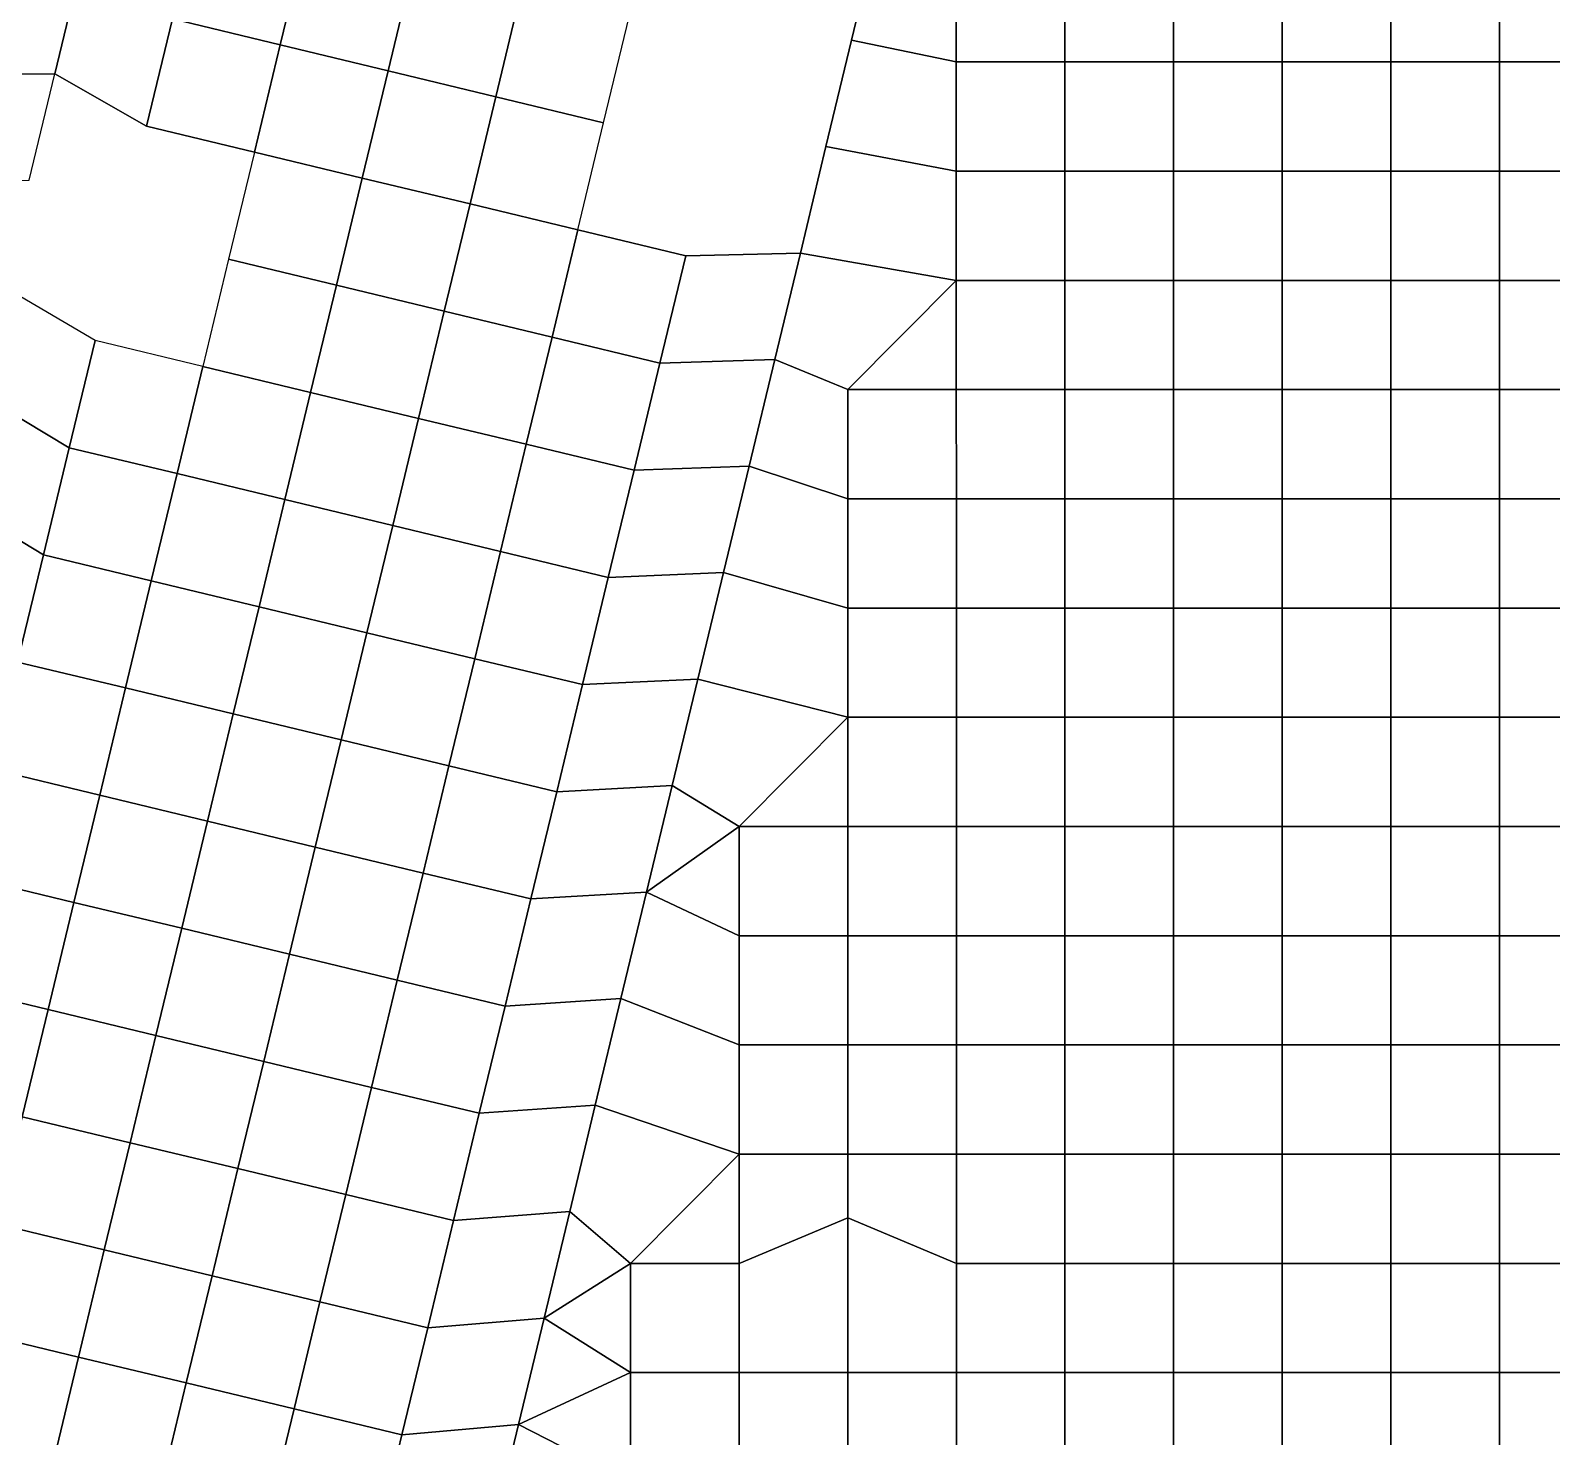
# Model space of a CAD drawing. Extents: x 0 to 37.4, y 0 to 43.4.
# Drawn here: x 16.29 to 24.62, y 8.62 to 16.33 of the extents above; entities that cross this region are included whole.
import ezdxf

# ---------------------------------------------------------------- set-up
doc = ezdxf.new("R2010")
doc.units = 0
doc.layers.get('0').update_dxf_attribs({"linetype": 'CONTINUOUS'})

msp = doc.modelspace()

# ---------------------------------------------------------------- linework, layer by layer
for p, q in [((19.2407, 9.8561, 3), (19.2407, 9.8561, 6)), ((19.2407, 9.8561, 6), (19.2407, 9.8561, 9)), ((20.7638, 9.8224, 3), (20.7638, 9.8224, 6)), ((20.7638, 9.8224, 6), (20.7638, 9.8224, 9))]:
    msp.add_line(p, q)
for points in [[(17.7965, 16.8339, 6), (17.2059, 16.976, 6), (17.0646, 16.3889, 6), (17.6552, 16.2468, 6)], [(18.387, 16.6917, 6), (17.7965, 16.8339, 6), (17.6552, 16.2468, 6), (18.2457, 16.1047, 6)], [(20.7851, 16.2729, 6.45), (21.3587, 16.1534, 6.45), (21.3587, 16.7517, 6.45), (20.9255, 16.8562, 6.45)], [(20.9255, 16.8562, 6.45), (20.9255, 16.8562, 6), (20.7851, 16.2729, 6), (20.7851, 16.2729, 6.45)], [(21.3587, 16.1534, 6.45), (21.9538, 16.1534, 6.45), (21.9537, 16.7517, 6.45), (21.3587, 16.7517, 6.45)], [(21.9538, 16.1534, 6.45), (22.5488, 16.1534, 6.45), (22.5488, 16.7517, 6.45), (21.9537, 16.7517, 6.45)], [(22.5488, 16.1534, 6.45), (23.1438, 16.1534, 6.45), (23.1438, 16.7517, 6.45), (22.5488, 16.7517, 6.45)], [(23.1438, 16.1534, 6.45), (23.7388, 16.1534, 6.45), (23.7388, 16.7517, 6.45), (23.1438, 16.7517, 6.45)], [(23.7388, 16.1534, 6.45), (24.3338, 16.1534, 6.45), (24.3338, 16.7517, 6.45), (23.7388, 16.7517, 6.45)], [(24.3338, 16.1534, 6.45), (24.9289, 16.1534, 6.45), (24.9289, 16.7517, 6.45), (24.3338, 16.7517, 6.45)], [(16.5614, 16.6724, 6), (15.8835, 16.6732, 6), (15.7422, 16.0861, 6), (16.421, 16.0891, 6)], [(16.5614, 16.6724, 6), (16.421, 16.0891, 6), (16.9233, 15.8018, 6), (17.0646, 16.3889, 6)], [(18.9776, 16.5496, 6), (18.387, 16.6917, 6), (18.2457, 16.1047, 6), (18.8363, 15.9625, 6)], [(19.5682, 16.4075, 6), (18.9776, 16.5496, 6), (18.8363, 15.9625, 6), (19.4268, 15.8204, 6)], [(17.6552, 16.2468, 6), (17.0646, 16.3889, 6), (16.9233, 15.8018, 6), (17.5139, 15.6597, 6)], [(20.6447, 15.6895, 6.45), (21.3587, 15.5551, 6.45), (21.3587, 16.1534, 6.45), (20.7851, 16.2729, 6.45)], [(20.7851, 16.2729, 6.45), (20.7851, 16.2729, 6), (20.6447, 15.6895, 6), (20.6447, 15.6895, 6.45)], [(18.2457, 16.1047, 6), (17.6552, 16.2468, 6), (17.5139, 15.6597, 6), (18.1044, 15.5176, 6)], [(16.421, 16.0891, 6), (15.7422, 16.0861, 6), (15.6009, 15.499, 6), (16.2806, 15.5058, 6)], [(16.9233, 15.8018, 3), (16.421, 16.0891, 3), (16.421, 16.0891, 4), (16.9233, 15.8018, 4)], [(16.9233, 15.8018, 4), (16.421, 16.0891, 4), (16.421, 16.0891, 5), (16.9233, 15.8018, 5)], [(16.9233, 15.8018, 5), (16.421, 16.0891, 5), (16.421, 16.0891, 6), (16.9233, 15.8018, 6)], [(18.8363, 15.9625, 6), (18.2457, 16.1047, 6), (18.1044, 15.5176, 6), (18.695, 15.3754, 6)], [(21.3587, 15.5551, 6.45), (21.9538, 15.5551, 6.45), (21.9538, 16.1534, 6.45), (21.3587, 16.1534, 6.45)], [(21.9538, 15.5551, 6.45), (22.5488, 15.5552, 6.45), (22.5488, 16.1534, 6.45), (21.9538, 16.1534, 6.45)], [(22.5488, 15.5552, 6.45), (23.1438, 15.5552, 6.45), (23.1438, 16.1534, 6.45), (22.5488, 16.1534, 6.45)], [(23.1438, 15.5552, 6.45), (23.7388, 15.5552, 6.45), (23.7388, 16.1534, 6.45), (23.1438, 16.1534, 6.45)], [(23.7388, 15.5552, 6.45), (24.3338, 15.5552, 6.45), (24.3338, 16.1534, 6.45), (23.7388, 16.1534, 6.45)], [(24.3338, 15.5552, 6.45), (24.9289, 15.5552, 6.45), (24.9289, 16.1534, 6.45), (24.3338, 16.1534, 6.45)], [(19.4268, 15.8204, 6), (18.8363, 15.9625, 6), (18.695, 15.3754, 6), (19.2855, 15.2333, 6)], [(17.5139, 15.6597, 3), (16.9233, 15.8018, 3), (16.9233, 15.8018, 4), (17.5139, 15.6597, 4)], [(17.5139, 15.6597, 4), (16.9233, 15.8018, 4), (16.9233, 15.8018, 5), (17.5139, 15.6597, 5)], [(17.5139, 15.6597, 5), (16.9233, 15.8018, 5), (16.9233, 15.8018, 6), (17.5139, 15.6597, 6)], [(20.5043, 15.1062, 6.45), (21.3587, 14.9569, 6.45), (21.3587, 15.5551, 6.45), (20.6447, 15.6895, 6.45)], [(20.6447, 15.6895, 6.45), (20.6447, 15.6895, 6), (20.5043, 15.1062, 6), (20.5043, 15.1062, 6.45)], [(18.1044, 15.5176, 6), (17.5139, 15.6597, 6), (17.3726, 15.0726, 6), (17.9631, 14.9305, 6)], [(18.1044, 15.5176, 3), (17.5139, 15.6597, 3), (17.5139, 15.6597, 4), (18.1044, 15.5176, 4)], [(18.1044, 15.5176, 4), (17.5139, 15.6597, 4), (17.5139, 15.6597, 5), (18.1044, 15.5176, 5)], [(18.1044, 15.5176, 5), (17.5139, 15.6597, 5), (17.5139, 15.6597, 6), (18.1044, 15.5176, 6)], [(18.695, 15.3754, 6), (18.1044, 15.5176, 6), (17.9631, 14.9305, 6), (18.5537, 14.7883, 6)], [(18.695, 15.3754, 3), (18.1044, 15.5176, 3), (18.1044, 15.5176, 4), (18.695, 15.3754, 4)], [(18.695, 15.3754, 4), (18.1044, 15.5176, 4), (18.1044, 15.5176, 5), (18.695, 15.3754, 5)], [(18.695, 15.3754, 5), (18.1044, 15.5176, 5), (18.1044, 15.5176, 6), (18.695, 15.3754, 6)], [(21.3587, 14.9569, 6.45), (21.9538, 14.9569, 6.45), (21.9538, 15.5551, 6.45), (21.3587, 15.5551, 6.45)], [(21.9538, 14.9569, 6.45), (22.5488, 14.9569, 6.45), (22.5488, 15.5552, 6.45), (21.9538, 15.5551, 6.45)], [(22.5488, 14.9569, 6.45), (23.1438, 14.9569, 6.45), (23.1438, 15.5552, 6.45), (22.5488, 15.5552, 6.45)], [(23.1438, 14.9569, 6.45), (23.7388, 14.9569, 6.45), (23.7388, 15.5552, 6.45), (23.1438, 15.5552, 6.45)], [(23.7388, 14.9569, 6.45), (24.3339, 14.9569, 6.45), (24.3338, 15.5552, 6.45), (23.7388, 15.5552, 6.45)], [(24.3339, 14.9569, 6.45), (24.9289, 14.9569, 6.45), (24.9289, 15.5552, 6.45), (24.3338, 15.5552, 6.45)], [(19.2855, 15.2333, 6), (18.695, 15.3754, 6), (18.5537, 14.7883, 6), (19.1442, 14.6462, 6)], [(19.2855, 15.2333, 3), (18.695, 15.3754, 3), (18.695, 15.3754, 4), (19.2855, 15.2333, 4)], [(19.2855, 15.2333, 4), (18.695, 15.3754, 4), (18.695, 15.3754, 5), (19.2855, 15.2333, 5)], [(18.695, 15.3754, 5), (18.695, 15.3754, 6), (19.2855, 15.2333, 6), (19.2855, 15.2333, 5)], [(19.8761, 15.0911, 6), (19.2855, 15.2333, 6), (19.1442, 14.6462, 6), (19.7348, 14.5041, 6)], [(19.2855, 15.2333, 3), (19.2855, 15.2333, 4), (19.8761, 15.0911, 4), (19.8761, 15.0911, 3)], [(19.2855, 15.2333, 4), (19.2855, 15.2333, 5), (19.8761, 15.0911, 5), (19.8761, 15.0911, 4)], [(19.2855, 15.2333, 5), (19.2855, 15.2333, 6), (19.8761, 15.0911, 6), (19.8761, 15.0911, 5)], [(20.5043, 15.1062, 6), (19.8761, 15.0911, 6), (19.7348, 14.5041, 6), (20.3639, 14.5229, 6)], [(20.5043, 15.1062, 3), (19.8761, 15.0911, 3), (19.8761, 15.0911, 4), (20.5043, 15.1062, 4)], [(20.5043, 15.1062, 4), (19.8761, 15.0911, 4), (19.8761, 15.0911, 5), (20.5043, 15.1062, 5)], [(20.5043, 15.1062, 5), (19.8761, 15.0911, 5), (19.8761, 15.0911, 6), (20.5043, 15.1062, 6)], [(20.3639, 14.5229, 6), (20.7637, 14.3586, 6), (21.3587, 14.9569, 6), (20.5043, 15.1062, 6)], [(20.3639, 14.5229, 7), (20.3639, 14.5229, 6), (20.5043, 15.1062, 6.45), (20.5043, 15.1062, 7)], [(20.5043, 15.1062, 6.45), (20.3639, 14.5229, 6), (20.5043, 15.1062, 6)], [(20.3639, 14.5229, 8), (20.3639, 14.5229, 7), (20.5043, 15.1062, 7), (20.5043, 15.1062, 8)], [(20.3639, 14.5229, 9), (20.3639, 14.5229, 8), (20.5043, 15.1062, 8), (20.5043, 15.1062, 9)], [(21.3587, 14.9569, 3), (20.5043, 15.1062, 3), (20.5043, 15.1062, 4), (21.3587, 14.9569, 4)], [(21.3587, 14.9569, 4), (20.5043, 15.1062, 4), (20.5043, 15.1062, 5), (21.3587, 14.9569, 5)], [(21.3587, 14.9569, 5), (20.5043, 15.1062, 5), (20.5043, 15.1062, 6), (21.3587, 14.9569, 6)], [(21.3587, 14.9569, 6), (20.5043, 15.1062, 6), (20.5043, 15.1062, 6.45), (21.3587, 14.9569, 6.45)], [(17.9631, 14.9305, 6), (17.3726, 15.0726, 6), (17.2313, 14.4855, 6), (17.8218, 14.3434, 6)], [(16.1402, 14.9224, 6), (15.9998, 14.3391, 6), (16.4994, 14.0406, 6), (16.6407, 14.6277, 6)], [(18.5537, 14.7883, 6), (17.9631, 14.9305, 6), (17.8218, 14.3434, 6), (18.4124, 14.2013, 6)], [(20.7637, 14.3586, 6), (21.3587, 14.3586, 6), (21.3587, 14.9569, 6)], [(21.3587, 14.3586, 6), (21.9538, 14.3586, 6), (21.9538, 14.9569, 6), (21.3587, 14.9569, 6)], [(21.9538, 14.9569, 3), (21.3587, 14.9569, 3), (21.3587, 14.9569, 4), (21.9538, 14.9569, 4)], [(21.9538, 14.9569, 4), (21.3587, 14.9569, 4), (21.3587, 14.9569, 5), (21.9538, 14.9569, 5)], [(21.9538, 14.9569, 5), (21.3587, 14.9569, 5), (21.3587, 14.9569, 6), (21.9538, 14.9569, 6)], [(21.9538, 14.9569, 6), (21.3587, 14.9569, 6), (21.3587, 14.9569, 6.45), (21.9538, 14.9569, 6.45)], [(21.9538, 14.3586, 6), (22.5488, 14.3586, 6), (22.5488, 14.9569, 6), (21.9538, 14.9569, 6)], [(21.9538, 14.9569, 3), (21.9538, 14.9569, 4), (22.5488, 14.9569, 4), (22.5488, 14.9569, 3)], [(21.9538, 14.9569, 4), (21.9538, 14.9569, 5), (22.5488, 14.9569, 5), (22.5488, 14.9569, 4)], [(22.5488, 14.9569, 5), (21.9538, 14.9569, 5), (21.9538, 14.9569, 6), (22.5488, 14.9569, 6)], [(21.9538, 14.9569, 6), (21.9538, 14.9569, 6.45), (22.5488, 14.9569, 6.45), (22.5488, 14.9569, 6)], [(22.5488, 14.3586, 6), (23.1438, 14.3586, 6), (23.1438, 14.9569, 6), (22.5488, 14.9569, 6)], [(22.5488, 14.9569, 3), (22.5488, 14.9569, 4), (23.1438, 14.9569, 4), (23.1438, 14.9569, 3)], [(22.5488, 14.9569, 4), (22.5488, 14.9569, 5), (23.1438, 14.9569, 5), (23.1438, 14.9569, 4)], [(23.1438, 14.9569, 5), (22.5488, 14.9569, 5), (22.5488, 14.9569, 6), (23.1438, 14.9569, 6)], [(22.5488, 14.9569, 6), (22.5488, 14.9569, 6.45), (23.1438, 14.9569, 6.45), (23.1438, 14.9569, 6)], [(23.1438, 14.3586, 6), (23.7388, 14.3586, 6), (23.7388, 14.9569, 6), (23.1438, 14.9569, 6)], [(23.1438, 14.9569, 3), (23.1438, 14.9569, 4), (23.7388, 14.9569, 4), (23.7388, 14.9569, 3)], [(23.1438, 14.9569, 4), (23.1438, 14.9569, 5), (23.7388, 14.9569, 5), (23.7388, 14.9569, 4)], [(23.7388, 14.9569, 5), (23.1438, 14.9569, 5), (23.1438, 14.9569, 6), (23.7388, 14.9569, 6)], [(23.1438, 14.9569, 6), (23.1438, 14.9569, 6.45), (23.7388, 14.9569, 6.45), (23.7388, 14.9569, 6)], [(23.7388, 14.3586, 6), (24.3339, 14.3586, 6), (24.3339, 14.9569, 6), (23.7388, 14.9569, 6)], [(23.7388, 14.9569, 3), (23.7388, 14.9569, 4), (24.3339, 14.9569, 4), (24.3339, 14.9569, 3)], [(23.7388, 14.9569, 4), (23.7388, 14.9569, 5), (24.3339, 14.9569, 5), (24.3339, 14.9569, 4)], [(24.3339, 14.9569, 5), (23.7388, 14.9569, 5), (23.7388, 14.9569, 6), (24.3339, 14.9569, 6)], [(23.7388, 14.9569, 6), (23.7388, 14.9569, 6.45), (24.3339, 14.9569, 6.45), (24.3339, 14.9569, 6)], [(24.3339, 14.3586, 6), (24.9289, 14.3586, 6), (24.9289, 14.9569, 6), (24.3339, 14.9569, 6)], [(24.3339, 14.9569, 3), (24.3339, 14.9569, 4), (24.9289, 14.9569, 4), (24.9289, 14.9569, 3)], [(24.3339, 14.9569, 4), (24.3339, 14.9569, 5), (24.9289, 14.9569, 5), (24.9289, 14.9569, 4)], [(24.9289, 14.9569, 5), (24.3339, 14.9569, 5), (24.3339, 14.9569, 6), (24.9289, 14.9569, 6)], [(24.3339, 14.9569, 6), (24.3339, 14.9569, 6.45), (24.9289, 14.9569, 6.45), (24.9289, 14.9569, 6)], [(19.1442, 14.6462, 6), (18.5537, 14.7883, 6), (18.4124, 14.2013, 6), (19.0029, 14.0591, 6)], [(17.2313, 14.4855, 6), (16.6407, 14.6277, 6), (16.4994, 14.0406, 6), (17.09, 13.8984, 6)], [(19.7348, 14.5041, 6), (19.1442, 14.6462, 6), (19.0029, 14.0591, 6), (19.5935, 13.917, 6)], [(20.3639, 14.5229, 6), (19.7348, 14.5041, 6), (19.5935, 13.917, 6), (20.2235, 13.9395, 6)], [(20.2235, 13.9395, 6), (20.7637, 13.7603, 6), (20.7637, 14.3586, 6), (20.3639, 14.5229, 6)], [(20.2235, 13.9395, 7), (20.2235, 13.9395, 6), (20.3639, 14.5229, 6), (20.3639, 14.5229, 7)], [(20.2235, 13.9395, 8), (20.2235, 13.9395, 7), (20.3639, 14.5229, 7), (20.3639, 14.5229, 8)], [(20.2235, 13.9395, 9), (20.2235, 13.9395, 8), (20.3639, 14.5229, 8), (20.3639, 14.5229, 9)], [(17.8218, 14.3434, 6), (17.2313, 14.4855, 6), (17.09, 13.8984, 6), (17.6805, 13.7563, 6)], [(15.9998, 14.3391, 6), (15.8594, 13.7557, 6), (16.3581, 13.4535, 6), (16.4994, 14.0406, 6)], [(18.4124, 14.2013, 6), (17.8218, 14.3434, 6), (17.6805, 13.7563, 6), (18.2711, 13.6142, 6)], [(20.7637, 13.7603, 6), (21.3588, 13.7603, 6), (21.3587, 14.3586, 6), (20.7637, 14.3586, 6)], [(21.3588, 13.7603, 6), (21.9538, 13.7603, 6), (21.9538, 14.3586, 6), (21.3587, 14.3586, 6)], [(21.9538, 13.7603, 6), (22.5488, 13.7603, 6), (22.5488, 14.3586, 6), (21.9538, 14.3586, 6)], [(22.5488, 13.7603, 6), (23.1438, 13.7603, 6), (23.1438, 14.3586, 6), (22.5488, 14.3586, 6)], [(23.1438, 13.7603, 6), (23.7388, 13.7603, 6), (23.7388, 14.3586, 6), (23.1438, 14.3586, 6)], [(23.7388, 13.7603, 6), (24.3339, 13.7604, 6), (24.3339, 14.3586, 6), (23.7388, 14.3586, 6)], [(24.3339, 13.7604, 6), (24.9289, 13.7604, 6), (24.9289, 14.3586, 6), (24.3339, 14.3586, 6)], [(19.0029, 14.0591, 6), (18.4124, 14.2013, 6), (18.2711, 13.6142, 6), (18.8616, 13.472, 6)], [(17.09, 13.8984, 6), (16.4994, 14.0406, 6), (16.3581, 13.4535, 6), (16.9487, 13.3114, 6)], [(19.5935, 13.917, 6), (19.0029, 14.0591, 6), (18.8616, 13.472, 6), (19.4522, 13.3299, 6)], [(20.2235, 13.9395, 6), (19.5935, 13.917, 6), (19.4522, 13.3299, 6), (20.0831, 13.3562, 6)], [(20.0831, 13.3562, 6), (20.7637, 13.162, 6), (20.7637, 13.7603, 6), (20.2235, 13.9395, 6)], [(20.0831, 13.3562, 7), (20.0831, 13.3562, 6), (20.2235, 13.9395, 6), (20.2235, 13.9395, 7)], [(20.0831, 13.3562, 8), (20.0831, 13.3562, 7), (20.2235, 13.9395, 7), (20.2235, 13.9395, 8)], [(20.0831, 13.3562, 9), (20.0831, 13.3562, 8), (20.2235, 13.9395, 8), (20.2235, 13.9395, 9)], [(17.6805, 13.7563, 6), (17.09, 13.8984, 6), (16.9487, 13.3114, 6), (17.5392, 13.1692, 6)], [(15.8594, 13.7557, 6), (15.7189, 13.1724, 6), (16.2168, 12.8664, 6), (16.3581, 13.4535, 6)], [(18.2711, 13.6142, 6), (17.6805, 13.7563, 6), (17.5392, 13.1692, 6), (18.1298, 13.0271, 6)], [(20.7637, 13.162, 6), (21.3588, 13.162, 6), (21.3588, 13.7603, 6), (20.7637, 13.7603, 6)], [(21.3588, 13.162, 6), (21.9538, 13.1621, 6), (21.9538, 13.7603, 6), (21.3588, 13.7603, 6)], [(21.9538, 13.1621, 6), (22.5488, 13.1621, 6), (22.5488, 13.7603, 6), (21.9538, 13.7603, 6)], [(22.5488, 13.1621, 6), (23.1438, 13.1621, 6), (23.1438, 13.7603, 6), (22.5488, 13.7603, 6)], [(23.1438, 13.1621, 6), (23.7388, 13.1621, 6), (23.7388, 13.7603, 6), (23.1438, 13.7603, 6)], [(23.7388, 13.1621, 6), (24.3339, 13.1621, 6), (24.3339, 13.7604, 6), (23.7388, 13.7603, 6)], [(24.3339, 13.1621, 6), (24.9289, 13.1621, 6), (24.9289, 13.7604, 6), (24.3339, 13.7604, 6)], [(18.8616, 13.472, 6), (18.2711, 13.6142, 6), (18.1298, 13.0271, 6), (18.7203, 12.8849, 6)], [(16.9487, 13.3114, 6), (16.3581, 13.4535, 6), (16.2168, 12.8664, 6), (16.8074, 12.7243, 6)], [(19.4522, 13.3299, 6), (18.8616, 13.472, 6), (18.7203, 12.8849, 6), (19.3109, 12.7428, 6)], [(20.0831, 13.3562, 6), (19.4522, 13.3299, 6), (19.3109, 12.7428, 6), (19.9427, 12.7728, 6)], [(19.9427, 12.7728, 6), (20.7637, 12.5638, 6), (20.7637, 13.162, 6), (20.0831, 13.3562, 6)], [(19.9427, 12.7728, 7), (19.9427, 12.7728, 6), (20.0831, 13.3562, 6), (20.0831, 13.3562, 7)], [(19.9427, 12.7728, 8), (19.9427, 12.7728, 7), (20.0831, 13.3562, 7), (20.0831, 13.3562, 8)], [(19.9427, 12.7728, 9), (19.9427, 12.7728, 8), (20.0831, 13.3562, 8), (20.0831, 13.3562, 9)], [(17.5392, 13.1692, 6), (16.9487, 13.3114, 6), (16.8074, 12.7243, 6), (17.3979, 12.5821, 6)], [(18.1298, 13.0271, 6), (17.5392, 13.1692, 6), (17.3979, 12.5821, 6), (17.9885, 12.44, 6)], [(20.7637, 12.5638, 6), (21.3588, 12.5638, 6), (21.3588, 13.162, 6), (20.7637, 13.162, 6)], [(21.3588, 12.5638, 6), (21.9538, 12.5638, 6), (21.9538, 13.1621, 6), (21.3588, 13.162, 6)], [(21.9538, 12.5638, 6), (22.5488, 12.5638, 6), (22.5488, 13.1621, 6), (21.9538, 13.1621, 6)], [(22.5488, 12.5638, 6), (23.1438, 12.5638, 6), (23.1438, 13.1621, 6), (22.5488, 13.1621, 6)], [(23.1438, 12.5638, 6), (23.7389, 12.5638, 6), (23.7388, 13.1621, 6), (23.1438, 13.1621, 6)], [(23.7389, 12.5638, 6), (24.3339, 12.5638, 6), (24.3339, 13.1621, 6), (23.7388, 13.1621, 6)], [(24.3339, 12.5638, 6), (24.9289, 12.5638, 6), (24.9289, 13.1621, 6), (24.3339, 13.1621, 6)], [(18.7203, 12.8849, 6), (18.1298, 13.0271, 6), (17.9885, 12.44, 6), (18.579, 12.2979, 6)], [(16.8074, 12.7243, 6), (16.2168, 12.8664, 6), (16.0755, 12.2793, 6), (16.6661, 12.1372, 6)], [(19.3109, 12.7428, 6), (18.7203, 12.8849, 6), (18.579, 12.2979, 6), (19.1696, 12.1557, 6)], [(19.9427, 12.7728, 6), (19.3109, 12.7428, 6), (19.1696, 12.1557, 6), (19.8023, 12.1895, 6)], [(19.8023, 12.1895, 6), (20.1687, 11.9655, 6), (20.7637, 12.5638, 6), (19.9427, 12.7728, 6)], [(19.8023, 12.1895, 7), (19.8023, 12.1895, 6), (19.9427, 12.7728, 6), (19.9427, 12.7728, 7)], [(19.8023, 12.1895, 8), (19.8023, 12.1895, 7), (19.9427, 12.7728, 7), (19.9427, 12.7728, 8)], [(19.8023, 12.1895, 9), (19.8023, 12.1895, 8), (19.9427, 12.7728, 8), (19.9427, 12.7728, 9)], [(17.3979, 12.5821, 6), (16.8074, 12.7243, 6), (16.6661, 12.1372, 6), (17.2566, 11.995, 6)], [(17.9885, 12.44, 6), (17.3979, 12.5821, 6), (17.2566, 11.995, 6), (17.8472, 11.8529, 6)], [(20.1687, 11.9655, 6), (20.7637, 11.9655, 6), (20.7637, 12.5638, 6)], [(20.7637, 11.9655, 6), (21.3588, 11.9655, 6), (21.3588, 12.5638, 6), (20.7637, 12.5638, 6)], [(21.3588, 11.9655, 6), (21.9538, 11.9655, 6), (21.9538, 12.5638, 6), (21.3588, 12.5638, 6)], [(21.9538, 11.9655, 6), (22.5488, 11.9655, 6), (22.5488, 12.5638, 6), (21.9538, 12.5638, 6)], [(22.5488, 11.9655, 6), (23.1438, 11.9655, 6), (23.1438, 12.5638, 6), (22.5488, 12.5638, 6)], [(23.1438, 11.9655, 6), (23.7389, 11.9655, 6), (23.7389, 12.5638, 6), (23.1438, 12.5638, 6)], [(23.7389, 11.9655, 6), (24.3339, 11.9655, 6), (24.3339, 12.5638, 6), (23.7389, 12.5638, 6)], [(24.3339, 11.9655, 6), (24.9289, 11.9655, 6), (24.9289, 12.5638, 6), (24.3339, 12.5638, 6)], [(18.579, 12.2979, 6), (17.9885, 12.44, 6), (17.8472, 11.8529, 6), (18.4377, 11.7108, 6)], [(16.6661, 12.1372, 6), (16.0755, 12.2793, 6), (15.9342, 11.6922, 6), (16.5248, 11.5501, 6)], [(19.1696, 12.1557, 6), (18.579, 12.2979, 6), (18.4377, 11.7108, 6), (19.0283, 11.5686, 6)], [(19.8023, 12.1895, 6), (19.1696, 12.1557, 6), (19.0283, 11.5686, 6), (19.6619, 11.6062, 6)], [(19.6619, 11.6062, 6), (20.1687, 11.9655, 6), (19.8023, 12.1895, 6)], [(19.6619, 11.6062, 7), (19.6619, 11.6062, 6), (19.8023, 12.1895, 6), (19.8023, 12.1895, 7)], [(19.6619, 11.6062, 8), (19.6619, 11.6062, 7), (19.8023, 12.1895, 7), (19.8023, 12.1895, 8)], [(19.6619, 11.6062, 9), (19.6619, 11.6062, 8), (19.8023, 12.1895, 8), (19.8023, 12.1895, 9)], [(17.2566, 11.995, 6), (16.6661, 12.1372, 6), (16.5248, 11.5501, 6), (17.1153, 11.408, 6)], [(17.8472, 11.8529, 6), (17.2566, 11.995, 6), (17.1153, 11.408, 6), (17.7059, 11.2658, 6)], [(19.6619, 11.6062, 6), (20.1687, 11.3672, 6), (20.1687, 11.9655, 6)], [(20.1687, 11.3672, 6), (20.7638, 11.3672, 6), (20.7637, 11.9655, 6), (20.1687, 11.9655, 6)], [(20.7638, 11.3672, 6), (21.3588, 11.3672, 6), (21.3588, 11.9655, 6), (20.7637, 11.9655, 6)], [(21.3588, 11.3672, 6), (21.9538, 11.3672, 6), (21.9538, 11.9655, 6), (21.3588, 11.9655, 6)], [(21.9538, 11.3672, 6), (22.5488, 11.3672, 6), (22.5488, 11.9655, 6), (21.9538, 11.9655, 6)], [(22.5488, 11.3672, 6), (23.1438, 11.3672, 6), (23.1438, 11.9655, 6), (22.5488, 11.9655, 6)], [(23.1438, 11.3672, 6), (23.7389, 11.3673, 6), (23.7389, 11.9655, 6), (23.1438, 11.9655, 6)], [(23.7389, 11.3673, 6), (24.3339, 11.3673, 6), (24.3339, 11.9655, 6), (23.7389, 11.9655, 6)], [(24.3339, 11.3673, 6), (24.9289, 11.3673, 6), (24.9289, 11.9655, 6), (24.3339, 11.9655, 6)], [(18.4377, 11.7108, 6), (17.8472, 11.8529, 6), (17.7059, 11.2658, 6), (18.2964, 11.1237, 6)], [(16.5248, 11.5501, 6), (15.9342, 11.6922, 6), (15.7929, 11.1052, 6), (16.3835, 10.963, 6)], [(19.0283, 11.5686, 6), (18.4377, 11.7108, 6), (18.2964, 11.1237, 6), (18.887, 10.9815, 6)], [(19.6619, 11.6062, 6), (19.0283, 11.5686, 6), (18.887, 10.9815, 6), (19.5215, 11.0228, 6)], [(19.5215, 11.0228, 6), (20.1687, 10.7689, 6), (20.1687, 11.3672, 6), (19.6619, 11.6062, 6)], [(19.5215, 11.0228, 7), (19.5215, 11.0228, 6), (19.6619, 11.6062, 6), (19.6619, 11.6062, 7)], [(19.5215, 11.0228, 8), (19.5215, 11.0228, 7), (19.6619, 11.6062, 7), (19.6619, 11.6062, 8)], [(19.5215, 11.0228, 9), (19.5215, 11.0228, 8), (19.6619, 11.6062, 8), (19.6619, 11.6062, 9)], [(17.1153, 11.408, 6), (16.5248, 11.5501, 6), (16.3835, 10.963, 6), (16.974, 10.8209, 6)], [(17.7059, 11.2658, 6), (17.1153, 11.408, 6), (16.974, 10.8209, 6), (17.5646, 10.6787, 6)], [(20.1687, 10.7689, 6), (20.7638, 10.769, 6), (20.7638, 11.3672, 6), (20.1687, 11.3672, 6)], [(20.7638, 10.769, 6), (21.3588, 10.769, 6), (21.3588, 11.3672, 6), (20.7638, 11.3672, 6)], [(21.3588, 10.769, 6), (21.9538, 10.769, 6), (21.9538, 11.3672, 6), (21.3588, 11.3672, 6)], [(21.9538, 10.769, 6), (22.5488, 10.769, 6), (22.5488, 11.3672, 6), (21.9538, 11.3672, 6)], [(22.5488, 10.769, 6), (23.1439, 10.769, 6), (23.1438, 11.3672, 6), (22.5488, 11.3672, 6)], [(23.1439, 10.769, 6), (23.7389, 10.769, 6), (23.7389, 11.3673, 6), (23.1438, 11.3672, 6)], [(23.7389, 10.769, 6), (24.3339, 10.769, 6), (24.3339, 11.3673, 6), (23.7389, 11.3673, 6)], [(24.3339, 10.769, 6), (24.9289, 10.769, 6), (24.9289, 11.3673, 6), (24.3339, 11.3673, 6)], [(18.2964, 11.1237, 6), (17.7059, 11.2658, 6), (17.5646, 10.6787, 6), (18.1551, 10.5366, 6)], [(16.3835, 10.963, 6), (15.7929, 11.1052, 6), (15.6516, 10.5181, 6), (16.2421, 10.3759, 6)], [(18.887, 10.9815, 6), (18.2964, 11.1237, 6), (18.1551, 10.5366, 6), (18.7457, 10.3945, 6)], [(19.5215, 11.0228, 6), (18.887, 10.9815, 6), (18.7457, 10.3945, 6), (19.3811, 10.4395, 6)], [(19.3811, 10.4395, 6), (20.1687, 10.1707, 6), (20.1687, 10.7689, 6), (19.5215, 11.0228, 6)], [(19.3811, 10.4395, 7), (19.3811, 10.4395, 6), (19.5215, 11.0228, 6), (19.5215, 11.0228, 7)], [(19.3811, 10.4395, 8), (19.3811, 10.4395, 7), (19.5215, 11.0228, 7), (19.5215, 11.0228, 8)], [(19.3811, 10.4395, 9), (19.3811, 10.4395, 8), (19.5215, 11.0228, 8), (19.5215, 11.0228, 9)], [(16.974, 10.8209, 6), (16.3835, 10.963, 6), (16.2421, 10.3759, 6), (16.8327, 10.2338, 6)], [(17.5646, 10.6787, 6), (16.974, 10.8209, 6), (16.8327, 10.2338, 6), (17.4233, 10.0917, 6)], [(20.1687, 10.1707, 6), (20.7638, 10.1707, 6), (20.7638, 10.769, 6), (20.1687, 10.7689, 6)], [(20.7638, 10.1707, 6), (21.3588, 10.1707, 6), (21.3588, 10.769, 6), (20.7638, 10.769, 6)], [(21.3588, 10.1707, 6), (21.9538, 10.1707, 6), (21.9538, 10.769, 6), (21.3588, 10.769, 6)], [(21.9538, 10.1707, 6), (22.5488, 10.1707, 6), (22.5488, 10.769, 6), (21.9538, 10.769, 6)], [(22.5488, 10.1707, 6), (23.1439, 10.1707, 6), (23.1439, 10.769, 6), (22.5488, 10.769, 6)], [(23.1439, 10.1707, 6), (23.7389, 10.1707, 6), (23.7389, 10.769, 6), (23.1439, 10.769, 6)], [(23.7389, 10.1707, 6), (24.3339, 10.1707, 6), (24.3339, 10.769, 6), (23.7389, 10.769, 6)], [(24.3339, 10.1707, 6), (24.9289, 10.1707, 6), (24.9289, 10.769, 6), (24.3339, 10.769, 6)], [(18.1551, 10.5366, 6), (17.5646, 10.6787, 6), (17.4233, 10.0917, 6), (18.0138, 9.9495, 6)], [(18.7457, 10.3945, 6), (18.1551, 10.5366, 6), (18.0138, 9.9495, 6), (18.6044, 9.8074, 6)], [(19.3811, 10.4395, 6), (18.7457, 10.3945, 6), (18.6044, 9.8074, 6), (19.2407, 9.8561, 6)], [(19.2407, 9.8561, 6), (19.5737, 9.5724, 6), (20.1687, 10.1707, 6), (19.3811, 10.4395, 6)], [(19.2407, 9.8561, 7), (19.2407, 9.8561, 6), (19.3811, 10.4395, 6), (19.3811, 10.4395, 7)], [(19.2407, 9.8561, 8), (19.2407, 9.8561, 7), (19.3811, 10.4395, 7), (19.3811, 10.4395, 8)], [(19.2407, 9.8561, 9), (19.2407, 9.8561, 8), (19.3811, 10.4395, 8), (19.3811, 10.4395, 9)], [(16.8327, 10.2338, 6), (16.2421, 10.3759, 6), (16.1008, 9.7888, 6), (16.6914, 9.6467, 6)], [(17.4233, 10.0917, 6), (16.8327, 10.2338, 6), (16.6914, 9.6467, 6), (17.2819, 9.5046, 6)], [(20.1687, 10.1707, 6), (19.5737, 9.5724, 6), (20.1687, 9.5724, 6)], [(20.1687, 9.5724, 6), (20.7638, 9.8224, 6), (20.7638, 10.1707, 6), (20.1687, 10.1707, 6)], [(20.7638, 9.8224, 6), (21.3588, 9.5724, 6), (21.3588, 10.1707, 6), (20.7638, 10.1707, 6)], [(21.3588, 9.5724, 6), (21.9538, 9.5724, 6), (21.9538, 10.1707, 6), (21.3588, 10.1707, 6)], [(21.9538, 9.5724, 6), (22.5488, 9.5724, 6), (22.5488, 10.1707, 6), (21.9538, 10.1707, 6)], [(22.5488, 9.5724, 6), (23.1439, 9.5724, 6), (23.1439, 10.1707, 6), (22.5488, 10.1707, 6)], [(23.1439, 9.5724, 6), (23.7389, 9.5724, 6), (23.7389, 10.1707, 6), (23.1439, 10.1707, 6)], [(23.7389, 9.5724, 6), (24.3339, 9.5724, 6), (24.3339, 10.1707, 6), (23.7389, 10.1707, 6)], [(24.3339, 9.5724, 6), (24.9289, 9.5724, 6), (24.9289, 10.1707, 6), (24.3339, 10.1707, 6)], [(18.0138, 9.9495, 6), (17.4233, 10.0917, 6), (17.2819, 9.5046, 6), (17.8725, 9.3624, 6)], [(18.6044, 9.8074, 6), (18.0138, 9.9495, 6), (17.8725, 9.3624, 6), (18.4631, 9.2203, 6)], [(19.2407, 9.8561, 6), (18.6044, 9.8074, 6), (18.4631, 9.2203, 6), (19.1003, 9.2728, 6)], [(19.1003, 9.2728, 6), (19.5737, 9.5724, 6), (19.2407, 9.8561, 6)], [(19.1003, 9.2728, 7), (19.1003, 9.2728, 6), (19.2407, 9.8561, 6), (19.2407, 9.8561, 7)], [(19.1003, 9.2728, 8), (19.1003, 9.2728, 7), (19.2407, 9.8561, 7), (19.2407, 9.8561, 8)], [(19.1003, 9.2728, 9), (19.1003, 9.2728, 8), (19.2407, 9.8561, 8), (19.2407, 9.8561, 9)], [(16.6914, 9.6467, 6), (16.1008, 9.7888, 6), (15.9595, 9.2018, 6), (16.5501, 9.0596, 6)], [(20.1688, 8.9741, 6), (20.7638, 8.9741, 6), (20.7638, 9.8224, 6), (20.1687, 9.5724, 6)], [(20.7638, 8.9741, 6), (21.3588, 8.9741, 6), (21.3588, 9.5724, 6), (20.7638, 9.8224, 6)], [(17.2819, 9.5046, 6), (16.6914, 9.6467, 6), (16.5501, 9.0596, 6), (17.1406, 8.9175, 6)], [(17.8725, 9.3624, 6), (17.2819, 9.5046, 6), (17.1406, 8.9175, 6), (17.7312, 8.7753, 6)], [(19.1003, 9.2728, 6), (19.5737, 8.9741, 6), (19.5737, 9.5724, 6)], [(19.5737, 8.9741, 6), (20.1688, 8.9741, 6), (20.1687, 9.5724, 6), (19.5737, 9.5724, 6)], [(21.3588, 8.9741, 6), (21.9538, 8.9741, 6), (21.9538, 9.5724, 6), (21.3588, 9.5724, 6)], [(21.9538, 8.9741, 6), (22.5488, 8.9741, 6), (22.5488, 9.5724, 6), (21.9538, 9.5724, 6)], [(22.5488, 8.9741, 6), (23.1439, 8.9742, 6), (23.1439, 9.5724, 6), (22.5488, 9.5724, 6)], [(23.1439, 8.9742, 6), (23.7389, 8.9742, 6), (23.7389, 9.5724, 6), (23.1439, 9.5724, 6)], [(23.7389, 8.9742, 6), (24.3339, 8.9742, 6), (24.3339, 9.5724, 6), (23.7389, 9.5724, 6)], [(24.3339, 8.9742, 6), (24.9289, 8.9742, 6), (24.9289, 9.5724, 6), (24.3339, 9.5724, 6)], [(18.4631, 9.2203, 6), (17.8725, 9.3624, 6), (17.7312, 8.7753, 6), (18.3217, 8.6332, 6)], [(19.1003, 9.2728, 6), (18.4631, 9.2203, 6), (18.3217, 8.6332, 6), (18.9599, 8.6895, 6)], [(18.9599, 8.6895, 6), (19.5737, 8.9741, 6), (19.1003, 9.2728, 6)], [(18.9599, 8.6895, 7), (18.9599, 8.6895, 6), (19.1003, 9.2728, 6), (19.1003, 9.2728, 7)], [(18.9599, 8.6895, 8), (18.9599, 8.6895, 7), (19.1003, 9.2728, 7), (19.1003, 9.2728, 8)], [(18.9599, 8.6895, 9), (18.9599, 8.6895, 8), (19.1003, 9.2728, 8), (19.1003, 9.2728, 9)], [(16.5501, 9.0596, 6), (15.9595, 9.2018, 6), (15.8182, 8.6147, 6), (16.4088, 8.4725, 6)], [(17.1406, 8.9175, 6), (16.5501, 9.0596, 6), (16.4088, 8.4725, 6), (16.9993, 8.3304, 6)], [(17.7312, 8.7753, 6), (17.1406, 8.9175, 6), (16.9993, 8.3304, 6), (17.5899, 8.1883, 6)], [(18.9599, 8.6895, 6), (19.5737, 8.3758, 6), (19.5737, 8.9741, 6)], [(19.5737, 8.3758, 6), (20.1688, 8.3758, 6), (20.1688, 8.9741, 6), (19.5737, 8.9741, 6)], [(20.1688, 8.3758, 6), (20.7638, 8.3759, 6), (20.7638, 8.9741, 6), (20.1688, 8.9741, 6)], [(20.7638, 8.3759, 6), (21.3588, 8.3759, 6), (21.3588, 8.9741, 6), (20.7638, 8.9741, 6)], [(21.3588, 8.3759, 6), (21.9538, 8.3759, 6), (21.9538, 8.9741, 6), (21.3588, 8.9741, 6)], [(21.9538, 8.3759, 6), (22.5489, 8.3759, 6), (22.5488, 8.9741, 6), (21.9538, 8.9741, 6)], [(22.5489, 8.3759, 6), (23.1439, 8.3759, 6), (23.1439, 8.9742, 6), (22.5488, 8.9741, 6)], [(23.1439, 8.3759, 6), (23.7389, 8.3759, 6), (23.7389, 8.9742, 6), (23.1439, 8.9742, 6)], [(23.7389, 8.3759, 6), (24.3339, 8.3759, 6), (24.3339, 8.9742, 6), (23.7389, 8.9742, 6)], [(24.3339, 8.3759, 6), (24.9289, 8.3759, 6), (24.9289, 8.9742, 6), (24.3339, 8.9742, 6)], [(18.3217, 8.6332, 6), (17.7312, 8.7753, 6), (17.5899, 8.1883, 6), (18.1804, 8.0461, 6)], [(18.9599, 8.6895, 6), (18.3217, 8.6332, 6), (18.1804, 8.0461, 6), (18.8195, 8.1061, 6)], [(18.8195, 8.1061, 6), (19.5737, 8.3758, 6), (18.9599, 8.6895, 6)], [(18.8195, 8.1061, 7), (18.8195, 8.1061, 6), (18.9599, 8.6895, 6), (18.9599, 8.6895, 7)], [(18.8195, 8.1061, 8), (18.8195, 8.1061, 7), (18.9599, 8.6895, 7), (18.9599, 8.6895, 8)], [(18.8195, 8.1061, 9), (18.8195, 8.1061, 8), (18.9599, 8.6895, 8), (18.9599, 8.6895, 9)]]:
    msp.add_3dface(points)

doc.saveas('drawing.dxf')
